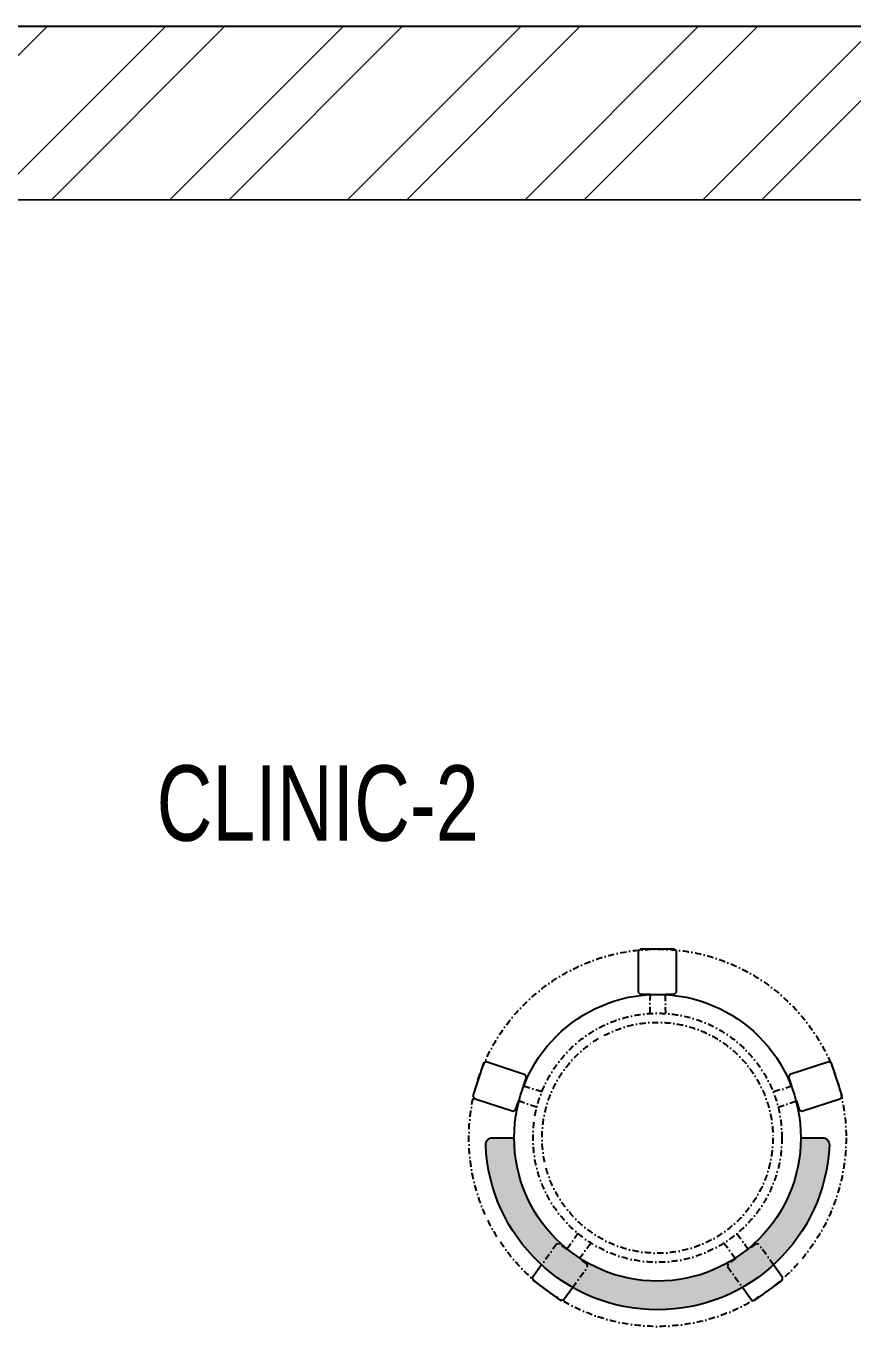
# Model space of a CAD drawing. Header units: feet. Extents: x 3569628 to 3589861, y -5468451 to -5462176.
# Drawn here: x 3586066 to 3587162, y -5463902 to -5462176 of the extents above; entities that cross this region are included whole.
import ezdxf

# ---------------------------------------------------------------- set-up
doc = ezdxf.new("R2010")
doc.units = ezdxf.units.FT
doc.header["$LTSCALE"] = 33
doc.header["$MEASUREMENT"] = 0
doc.linetypes.add('DASHDOT2', pattern=[0.5, 0.25, -0.125, 0, -0.125])
doc.layers.add('A-WALL', color=1, linetype='Continuous')
for name, color, linetype, lineweight in [('A-WALL HATCH', 251, 'Continuous', 0), ('HATCH', 9, 'Continuous', 9), ('LENS-FURNITURE', 13, 'Continuous', 9), ('LENS_DIMENSION', 193, 'Continuous', 0), ('LENS_TEXT', 31, 'Continuous', 5), ('LN-ELEVATION-1', 81, 'Continuous', 25)]:
    doc.layers.add(name, color=color, linetype=linetype, lineweight=lineweight)
doc.styles.get("Standard").update_dxf_attribs({"font": 'GILC____.TTF'})

# ---------------------------------------------------------------- blocks, each defined once
blk = doc.blocks.new('A$C97deccbb')
at = {"layer": 'A-WALL HATCH'}
h = blk.add_hatch(dxfattribs=at)
h.set_pattern_fill('ANSI32', color=256, scale=444)
h.set_pattern_definition([(45, (-3489110.858865661, 5472592.803711564), (-117.7332790675601, 117.7332790675601), []), (45, (-3489032.370013081, 5472592.803711564), (-117.7332790675601, 117.7332790675601), [])])
h.paths.add_polyline_path([(10.68998300377279, 6045.385734318756), (-221.018370478414, 230), (-1411.962585773319, 230.0000000009313), (-1411.964231402613, 229.9586982140318), (-3883.927488952875, 229.8729709759355), (-16307.00726120546, 230), (-16316.17138612084, 0), (0, 0), (250.0369340442121, 6275.394034966826), (-16052.1458697468, 6274.828678222373), (-16061.31000733096, 6044.828360273503)])
at = {"layer": 'A-WALL'}
for p, q in [((-19732.88895541522, 6274.701030717231), (250.0369340442121, 6275.394034966826)), ((-16061.31000733096, 6044.828360273503), (10.68998300377279, 6045.385734318756))]:
    blk.add_line(p, q, dxfattribs=at)
blk = doc.blocks.new('DR STOOL')
at = {"layer": 'HATCH'}
h = blk.add_hatch(dxfattribs=at)
h.set_pattern_fill('ANSI36', color=250, angle=-90.00000000000001)
h.set_pattern_definition([(315, (-227.8099174643867, 917.3997257252777), (6.173926083235043, -1.683798022700468), [7.9375, -1.587499999999999, 0, -1.587499999999999])])
edge = h.paths.add_edge_path()
edge.add_line((-190.0000000041909, 4.511094e-10), (-218.6899174675346, 4.511094e-10))
edge.add_arc((-218.6899174670689, 9.120000000388245), 9.119999999940092, 177.6119845363388, 269.9999999996136, ccw=False)
edge.add_arc((-1.8626451e-09, 3.565219e-10), 228.000000002257, 2.3880154632688004, 177.6119845367313, ccw=False)
edge.add_arc((218.6899174633436, 9.120000000497384), 9.120000000051716, -90.00000000034493, 2.3880154629299, ccw=False)
edge.add_line((218.6899174633436, 4.511094e-10), (190, 4.511094e-10))
edge.add_arc((-1.8626451e-09, 4.511094e-10), 190.000000001979, -1.27e-14, 180)
at = {"layer": 'LN-ELEVATION-1', "color": 1, "ltscale": 100}
for p, q in [((-128.6221585394814, 215.4841044476634), (-165.2704676063731, 189.0243927398114)), ((-124.7228340068832, 214.8545704018979), (-128.6221585394814, 215.4841044476634)), ((-112.6981821293011, 198.1996966340157), (-124.7228340068832, 214.8545704018979)), ((124.7553772013634, 214.9803744515593), (112.5488144652918, 198.2845540212292)), ((128.7014972954057, 215.5933048763618), (124.7553772013634, 214.9803744515593)), ((128.7014972954057, 215.5933048763618), (124.7553772013634, 214.9803744515593)), ((165.1911288509145, 188.915192311113), (128.7014972954057, 215.5933048763618)), ((165.1911288509145, 188.915192311113), (128.7014972954057, 215.5933048763618)), ((-165.2704676063731, 189.0243927398114), (-165.9069543029182, 185.0820035930228)), ((-165.9069543029182, 185.0820035930228), (-153.8003208162263, 168.3135803133482)), ((153.6734594982117, 168.4294150282658), (165.7973639420234, 185.0121775862135)), ((165.7973639420234, 185.0121775862135), (165.1911288509145, 188.915192311113)), ((165.7973639420234, 185.0121775862135), (165.1911288509145, 188.915192311113)), ((-191.2928382232785, -35.45407700946089), (-242.9550312487409, -52.24013893969095)), ((-187.9259491492994, -37.1695928365807), (-191.2928382232785, -35.45407700946089)), ((-184.1424400564283, -48.81403796559607), (-187.9259491492994, -37.1695928365807)), ((188.0651108901948, -36.96233201187715), (184.0504167033359, -49.19388854173303)), ((191.3981811110861, -35.27656588272658), (188.0651108901948, -36.96233201187715)), ((243.0100176925771, -52.21682526778022), (191.3981811110861, -35.27656588272658)), ((-242.9550312487409, -52.24013893969095), (-244.7482102331705, -55.75945052818861)), ((-244.7482102331705, -55.75945052818861), (-230.7800458371639, -98.74904560100549)), ((-173.8639617776498, -80.4479453730819), (-177.8421125086024, -68.2044548037811)), ((177.6922140880488, -68.56540505095472), (173.8739495249465, -80.1985000452405)), ((230.715890809428, -98.7280946081737), (244.8123673382215, -55.78040257930116)), ((244.8123673382215, -55.78040257930116), (243.0100176925771, -52.21682526778022)), ((-227.2218665438704, -100.5620286722478), (-175.5596735184081, -83.7759667420105)), ((-175.5596735184081, -83.7759667420105), (-173.8639617776498, -80.4479453730819)), ((173.8739495249465, -80.1985000452405), (175.5794035866856, -83.5704969359358)), ((175.5794035866856, -83.5704969359358), (227.1912401677109, -100.5107563209894)), ((-230.7800458371639, -98.74904560100549), (-227.2218665438704, -100.5620286722478)), ((227.1912401677109, -100.5107563209894), (230.715890809428, -98.7280946081737)), ((-22.72193054761737, -190.2142363802995), (-25.39390889601782, -192.886214728569)), ((-25.39390889601782, -192.886214728569), (-25.39390889601782, -247.2070584567482)), ((-10.47823652112856, -190.2142363802995), (-22.72193054761737, -190.2142363802995)), ((22.78362171910703, -190.2142363802995), (9.910054048988968, -190.2142363802995)), ((25.42475448176265, -192.8553691428751), (22.78362171910703, -190.2142363802995)), ((25.42475448176265, -247.1762128710543), (25.42475448176265, -192.8553691428751)), ((-25.39390889601782, -247.2070584567482), (-22.60096735274419, -250)), ((-22.60096735274419, -250), (22.60096735274419, -250)), ((22.60096735274419, -250), (25.42475448176265, -247.1762128710543))]:
    blk.add_line(p, q, dxfattribs=at)
at = {"layer": 'LN-ELEVATION-1', "linetype": 'DASHDOT2'}
for p, q in [((-92.92521573789418, 170.8129362839827), (-112.6981821293011, 198.1996966340157)), ((112.5488144652918, 198.2845540212292), (92.69529851106927, 171.1294289919315)), ((-153.8003208162263, 168.3135803133482), (-134.1093360339291, 141.0403694751003)), ((-103.4542870586738, 159.9154408004979), (-93.52748446213081, 167.0824927485227)), ((-88.15393704269081, 139.4771787207864), (-103.4542870586738, 159.9154408004979)), ((-93.52748446213081, 167.0824927485227), (-92.92521573789418, 170.8129362839827)), ((103.6608748426661, 159.8406005539291), (88.19885099539533, 139.4487815762331)), ((92.69529851106927, 171.1294289919315), (93.26858203159645, 167.4385604566923)), ((93.26858203159645, 167.4385604566923), (103.6608748426661, 159.8406005539291)), ((133.7372852512635, 141.1612321265929), (153.6734594982117, 168.4294150282658)), ((-134.1093360339291, 141.0403694751003), (-130.4219571123831, 140.4450534014686)), ((-130.4219571123831, 140.4450534014686), (-119.9844727469608, 147.9808124662595)), ((-119.9844727469608, 147.9808124662595), (-105.3687285655178, 126.9741353208374)), ((105.4096150295809, 126.94019481352), (120.1194891873747, 147.8074627162714)), ((120.1194891873747, 147.8074627162714), (130.0033113472163, 140.5812532722048)), ((130.0033113472163, 140.5812532722048), (133.7372852512635, 141.1612321265929)), ((-159.954806596972, -40.49024384317454), (-184.1424400564283, -48.81403796559607)), ((184.0504167033359, -49.19388854173303), (159.8786162491887, -40.79004861696012)), ((-177.8421125086024, -68.2044548037811), (-153.4148110738024, -60.73628028803068)), ((153.3006618716754, -61.02382378749462), (177.6922140880488, -68.56540505095472)), ((-10.92024635523557, -164.6382343793375), (-10.47823652112856, -190.2142363802995)), ((9.910054048988968, -190.2142363802995), (10.35584833659231, -164.674698740353))]:
    blk.add_line(p, q, dxfattribs=at)
at = {"layer": 'LN-ELEVATION-1', "color": 1, "ltscale": 100}
blk.add_lwpolyline([(-190.0000000023283, 0), (-218.6899174656719, 0, -0.4264743413925903), (-227.8019973598421, 9.5, -0.959166304662544), (227.8019973593764, 9.5, -0.4264743413925903), (218.6899174647406, 0), (190.0000000013969, 0)], format="xyb", dxfattribs=at)
at = {"layer": 'LN-ELEVATION-1', "linetype": 'DASHDOT2'}
for radius in [250, 165, 153]:
    blk.add_circle((0, 0), radius, dxfattribs=at)
at = {"layer": 'LN-ELEVATION-1', "color": 1, "ltscale": 100}
blk.add_circle((0, 0), 190, dxfattribs=at)

msp = doc.modelspace()

# ---------------------------------------------------------------- block references
at = {"layer": 'LENS-FURNITURE', "rotation": 180}
msp.add_blockref('DR STOOL', (3586903.116699509, -5463649.053767134), dxfattribs=at)
at = {"layer": 'LENS_DIMENSION'}
msp.add_blockref('A$C97deccbb', (3589610.950116514, -5468451.022900381), dxfattribs=at)

# ---------------------------------------------------------------- texts
at = {"layer": 'LENS_TEXT', "linetype": 'Continuous', "ltscale": 3, "insert": (3586452.564716976, -5463206.131510032), "char_height": 100, "attachment_point": 5}
msp.add_mtext_dynamic_manual_height_columns('CLINIC-2', width=930.4951690917121, gutter_width=0.9999999999999992, heights=[0], dxfattribs=at)

doc.saveas('drawing.dxf')
